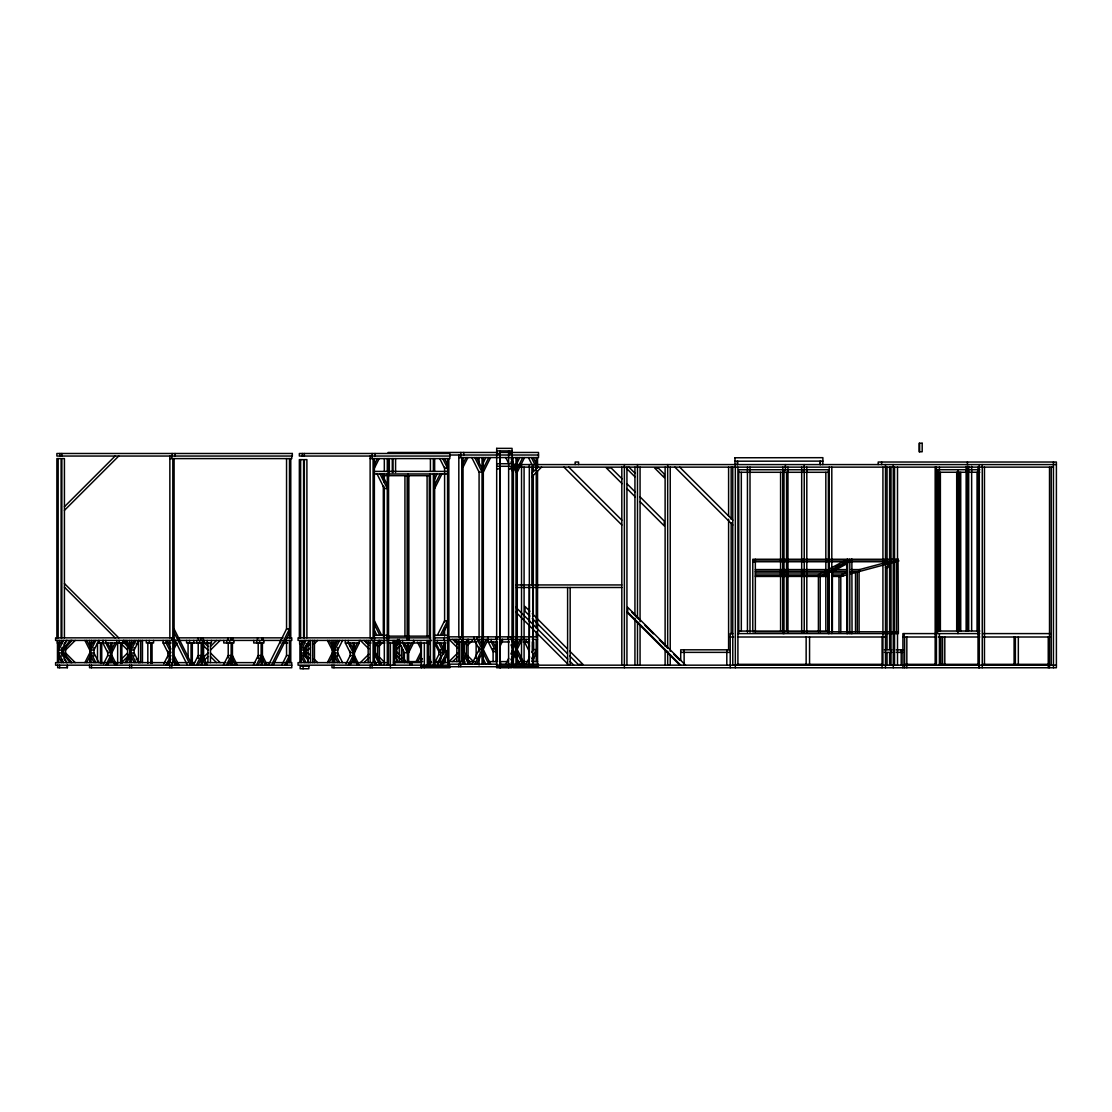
<?xml version="1.0" encoding="UTF-8"?>
<svg xmlns="http://www.w3.org/2000/svg" width="1112" height="1112" viewBox="0 0 1112 1112"><rect width="100%" height="100%" fill="white"/><g stroke="black" fill="none" stroke-linecap="round" stroke-linejoin="round"><path stroke-width="1.5" d="M289.495 628.961L289.495 632.589L273.204 665.171L271.384 665.171L289.495 628.961L286.548 628.961L268.437 665.171M529.409 586.552L529.27 665.171L529.326 625.222M532.69 665.171L532.815 586.441L532.815 591.556M58.741 646.461L61.758 640.415M63.565 640.415L58.741 650.075L61.688 650.075L66.525 640.415M91.031 646.461L94.047 640.415M84.915 662.613L89.752 652.952M95.854 640.415L91.031 650.075L93.978 650.075L98.815 640.415M86.722 662.613L89.752 656.58M103.569 663.794L107.711 655.524L110.658 655.524L105.835 665.171M111.951 649.019L114.967 642.986M111.951 652.633L116.774 642.986L116.774 640.415M107.642 665.171L110.658 659.138M131.188 646.461L134.204 640.415M125.086 662.613L129.909 652.952M136.025 640.415L131.188 650.075L134.149 650.075L138.972 640.415M126.893 662.613L129.909 656.58M163.811 663.794L167.954 655.524L170.914 655.524L166.077 665.171M173.694 646.002L175.209 642.986M174.264 648.505L177.016 642.986L173.889 642.986M167.898 665.171L170.914 659.138M193.391 665.171L198.214 655.524L201.175 655.524L196.351 665.171M198.158 665.171L201.175 659.138M223.373 665.171L228.21 655.524L231.157 655.524L226.334 665.171M228.141 665.171L231.157 659.138M253.355 665.171L258.192 655.524L261.139 655.524L256.316 665.171M258.123 665.171L261.139 659.138M374.369 464.635L377.385 458.603M374.369 468.263L379.192 458.603M281.711 665.171L286.548 655.524L289.495 655.524L284.672 665.171M286.479 665.171L289.495 659.138M301.213 646.461L304.229 640.415M306.036 640.415L301.213 650.075L304.16 650.075L308.997 640.415M334.781 646.461L337.798 640.415M327.387 662.613L332.224 652.952M339.605 640.415L334.781 650.075L337.728 650.075L342.565 640.415M329.194 662.613L332.224 656.58M434.431 479.439L437.169 473.962M434.653 484.901L440.116 473.962M346.04 663.794L350.183 655.524L353.13 655.524L348.306 665.171M354.422 649.019L357.438 642.986M434.653 488.529L441.937 473.962M354.422 652.633L359.245 642.986L359.245 640.415M350.113 665.171L353.13 659.138M463.051 463.621L466.081 457.574M463.051 467.235L467.888 457.574M373.91 646.002L375.411 642.986M374.466 648.505L377.232 642.986M483.094 463.051L485.833 457.574M394.232 646.294L397.679 639.4M483.317 468.513L488.793 457.574M483.317 472.141L490.6 457.574M407.2 646.002L408.716 642.986L408.646 662.613M408.646 649.019L411.662 642.986M408.646 652.633L413.483 642.986L413.483 640.415M416.083 661.584L420.906 651.938M516.357 464.413L519.777 457.574M417.89 661.584L420.906 655.552M427.8 646.294L430.566 640.776M422.351 658.568L420.85 661.584L420.906 641.958M517.275 468.513L522.737 457.574M517.275 472.141L524.544 457.574M437.336 635.299L444.605 620.746L447.566 620.746L440.282 635.299M442.103 635.299L447.566 624.36M434.722 662.766L438.865 654.495M437.683 662.766L441.13 655.871M437.336 665.171L444.605 650.617L447.566 650.617L440.282 665.171M442.103 665.171L447.566 654.245M461.841 646.489L464.107 641.958M461.772 650.242L465.914 641.958M471.808 664.156L479.077 649.603L482.038 649.603L474.768 664.156M483.317 645.433L486.333 639.4M483.317 649.06L488.154 639.4M476.575 664.156L482.038 653.217M500.094 646.1L502.165 641.958L502.165 639.4M505.752 664.156L508.67 658.332M510.853 653.967L513.035 649.603M517.275 645.433L520.291 639.4M510.894 659.791L515.996 649.603M517.275 649.06L522.098 639.4L515.773 639.4L515.773 641.958L517.483 641.958L517.483 639.4M511.2 662.78L515.996 653.217M526.018 664.156L529.659 656.872M531.842 652.508L533.301 649.603L533.301 639.4M531.883 658.332L536.248 649.603L533.301 649.603M532.148 661.418L536.248 653.217M64.009 644.043L67.151 640.415M70.278 640.415L61.911 650.075L63.62 650.075L71.988 640.415M64.427 506.738L115.12 456.045M64.427 510.366L118.748 456.045M65.566 646.461L71.599 640.415M65.566 650.075L75.227 640.415M136.178 644.043L138.597 641.624M121.555 658.999L127.588 652.952M121.555 662.613L127.588 656.58M210.474 646.461L216.52 640.415M210.474 650.075L220.134 640.415M203.093 657.79L207.916 652.952M204.302 660.194L207.916 656.58M308.038 646.461L310.456 644.043M308.038 650.075L310.456 647.67M314.07 644.043L317.698 640.415M531.883 473.17L537.916 467.137M531.883 476.798L541.544 467.137M378.803 642.833L381.221 640.415M360.399 662.613L368.85 654.162M378.803 646.461L383.626 641.624M364.027 662.613L368.85 657.79M396.734 645.433L400.348 641.805M396.734 649.06L400.348 645.433M449.095 661.584L457.546 653.147M467.485 645.433L472.322 640.609M452.709 661.584L457.546 656.761M734.893 461.202L822.894 461.119M734.99 464.524L734.99 457.685M822.811 464.621L822.894 457.685L734.907 457.769M818.501 574.751L847.441 559.266L847.747 560.976L818.807 576.461M835.988 566.592L839.018 564.965M850.458 560.031L851.875 559.266L852.181 560.976L850.763 561.741L895.841 561.741M821.031 576.461L849.888 561.004L849.651 559.266M823.241 576.461L826.285 574.834M830.845 572.402L847.552 563.437M841.992 574.292L847.344 572.861M858.478 569.872L891.463 561.032M895.229 560.031L898.051 559.266L898.663 560.976L850.694 573.82M847.4 574.695L840.797 576.461L832.193 576.405M496.661 448.358L512.062 448.358L512.02 667.742L496.661 667.742L496.689 448.358M496.661 450.916L512.062 450.916M388.046 452.459L496.953 452.459M500.414 452.459L538.514 452.459L538.514 457.574L458.825 457.574M496.661 453.487L500.066 453.487M508.601 453.487L512.02 453.487M449.887 455.017L538.514 455.017M449.832 456.045L299.35 456.045L299.35 453.487L449.832 453.487L449.832 458.603L370.129 458.603M169.858 458.603L291.761 458.603L291.761 456.045M496.661 463.732L512.062 463.732M1056.4 464.58L513.41 464.58L513.41 667.742L1056.4 667.742L1056.4 462.022L878.202 462.022L878.202 464.58M496.661 466.289L512.062 466.289M513.41 467.137L1053.439 467.137M496.661 468.847L500.066 468.847M508.601 468.847L512.02 468.847M979.811 469.695L937.611 469.695L937.611 633.59L979.811 633.59M374.369 471.405L447.566 471.405M738.757 472.294L783.14 472.294M784.002 472.294L828.384 472.294M937.611 472.266L979.811 472.266M374.369 473.962L447.566 473.962M383.64 475.672L385.85 475.672M387.045 475.672L430.163 475.672M752.782 560.962L898.663 560.976M752.782 561.435L755.34 561.435M851.139 561.518L846.705 561.518L846.857 633.59M755.34 561.741L846.329 561.741M752.782 561.977L755.34 561.977M885.486 564.104L888.057 564.104L888.057 567.523L885.486 567.523M755.34 569.58L826.424 569.58M834.278 569.594L846.051 569.594M851.097 569.594L859.506 569.594L860.118 571.318L851.611 571.318M755.34 571.29L826.772 571.29M846.51 571.318L832.902 571.318L832.596 569.594M830.164 571.568L827.953 571.568L827.953 631.797M755.34 572.054L827.05 572.054M831.484 572.068L846.969 572.068M850.416 572.068L857.296 572.068L857.296 631.824M755.34 574L819.919 574L820.225 575.71L755.34 575.71M832.832 574L843.007 574L843.633 575.71L831.554 575.71M755.34 576.461L827.022 576.405M515.968 584.94L621.817 584.94M515.968 587.497L621.817 587.497M738.757 631.074L783.14 631.074M784.002 631.074L828.384 631.074M937.611 631.032L979.811 631.032M898.385 631.797L752.782 631.797L752.782 559.253L898.051 559.266L898.385 633.59L737.965 633.59M732.78 633.59L730.223 633.59L730.223 667.742M935.901 633.59L902.916 633.59L902.916 667.742M982.744 633.59L1050.451 633.59M374.369 635.299L387.282 635.299M434.653 635.299L447.566 635.299M387.045 636.147L430.163 636.147M447.872 636.842L482.038 636.842M482.497 636.842L514.356 636.842M515.912 636.842L537.569 636.842M730.223 637.009L733.642 637.009M737.965 637.009L885.486 637.009M902.916 637.009L935.414 637.009M938.319 637.009L979.783 637.009M982.744 637.009L1050.006 637.009M177.698 637.857L283.087 637.857M286.548 637.857L291.761 637.857L291.761 640.415L284.825 640.415M430.566 637.857L298.072 637.857L298.072 640.415L431.567 640.415M433.902 637.857L448.873 637.857M447.872 639.4L497.55 639.4L497.55 636.842M499.218 639.4L509.24 639.4M514.356 639.4L511.089 639.4L511.089 636.842M522.584 639.4L529.451 639.4M532.37 639.4L537.569 639.4M177.016 640.415L55.6 640.415L55.6 637.857L174.097 637.857L174.097 458.603M179.004 640.415L282.531 640.415M433.902 640.415L448.873 640.415M304.521 641.443L299.642 641.443L299.642 644.001L301.616 644.001L301.616 641.443M476.881 641.958L468.527 641.958L468.527 639.4M488.224 636.842L488.279 641.958L497.481 641.958M500.358 641.958L502.165 641.958M509.171 641.958L502.471 641.958L502.471 639.4M523.085 641.958L529.451 641.958M62.05 642.986L57.171 642.986L57.171 640.415M94.353 642.986L89.53 642.986L89.53 640.415M127.157 642.986L123.877 642.986L123.877 640.415M134.51 642.986L129.701 642.986L129.701 640.415M163.13 640.415L163.13 642.986L171.178 642.986M283.56 642.986L287.827 642.986M345.345 640.415L345.345 642.986L359.245 642.986M371.116 642.986L366.348 642.986L366.348 640.415M373.549 642.986L378.664 642.986L378.664 640.415M384.863 642.986L379.831 642.986L379.831 640.415M387.435 642.986L397.554 642.986L397.554 640.415M399.583 640.415L399.583 642.986L413.483 642.986M445.884 642.986L434.403 642.986L434.403 640.415M305.967 644.001L308.858 644.001L308.858 641.443M730.223 649.811L680.711 649.811L680.711 660.375M884.457 649.811L891.866 649.811M896.286 649.811L904.167 649.811M680.711 652.369L730.223 652.369M884.457 652.369L891.866 652.369M896.286 652.369L902.916 652.369M393.606 661.584L422.685 661.584M427.814 661.584L431.247 661.584M433.694 661.584L439.782 661.584M447.872 661.584L464.872 661.584M467.957 661.584L474.81 661.584M488.515 661.584L497.342 661.584L497.342 641.958M499.483 661.584L508.142 661.584M516.802 661.584L520.263 661.584M523.724 661.584L527.185 661.584M537.569 661.584L532.314 661.584L532.314 658.318M177.267 662.613L187.706 662.613M191.139 662.613L194.628 662.613M204.983 662.613L225.847 662.613M228.21 662.613L232.658 662.613L232.658 665.171M234.521 662.613L255.329 662.613M265.74 662.613L270.953 662.613M274.414 662.613L291.761 662.613L291.761 667.742L89.53 667.742L89.53 665.171M375.467 662.613L377.163 662.613M379.262 662.613L386.128 662.613M393.495 662.613L421.184 662.613M428.106 662.613L431.567 662.613M435.028 662.613L448.873 662.613M447.872 664.156L497.092 664.156M499.483 664.156L538.514 664.156M737.089 664.323L882.08 664.323M904.626 664.323L936.179 664.323M939.14 664.323L979.338 664.323M982.758 664.323L1049.519 664.323M291.761 665.171L55.6 665.171L55.6 662.613L174.792 662.613L174.792 665.171M496.661 665.171L512.062 665.171M513.41 665.171L1056.4 665.171M420.697 666.713L538.514 666.713M67.332 667.742L67.332 665.171L67.359 667.742L57.671 667.742L57.671 665.171M679.724 467.137L732.808 520.194M674.901 467.137L732.808 525.031M628.905 467.137L634.938 473.17M626.487 468.347L634.938 476.798M622.053 478.841L611.197 467.999L606.374 467.999L622.053 483.664M626.876 483.664L635.313 492.116M640.137 496.939L664.253 521.055L664.253 525.879L640.137 501.762M626.876 488.488L635.313 496.939M568.788 467.137L621.844 520.194M563.965 467.137L621.844 525.031M685.576 665.171L627.682 607.291L627.682 612.114L680.739 665.171M631.658 612.114L638.9 619.356M644.918 625.375L653.37 633.826M659.388 639.845L667.839 648.296M673.858 654.329L679.891 660.347M626.834 612.114L679.891 665.171M529.854 611.266L525.031 606.443L525.031 611.266L529.854 616.09M532.273 613.671L567.245 648.643M569.65 651.062L582.924 664.323L578.087 664.323L569.65 655.885M532.273 618.508L567.245 653.467M515.871 607.291L567.718 659.152M570.136 661.557L573.75 665.171M515.871 612.114L567.718 663.975M452.709 639.4L457.546 644.223M467.485 655.552L473.531 661.584M449.095 639.4L457.546 647.851M467.485 659.18L469.903 661.584M396.734 651.938L400.348 655.552M402.766 657.97L405.185 660.389M396.734 655.552L400.348 659.18M364.027 640.415L368.85 645.252M378.803 656.58L384.835 662.613M360.399 640.415L368.85 648.866M378.803 660.194L381.221 662.613M308.038 652.952L310.456 655.371M314.07 658.999L317.698 662.613M308.038 656.58L310.456 658.999M203.093 641.624L207.916 646.461M203.093 645.252L207.916 650.075M210.474 652.952L220.134 662.613M210.474 656.58L216.52 662.613M122.765 641.624L127.588 646.461M64.427 583.536L118.748 637.857M121.555 644.043L127.588 650.075M64.427 587.164L115.12 637.857M136.178 658.999L139.806 662.613M65.566 652.952L75.227 662.613M71.599 662.613L65.566 656.58L65.566 646.253M71.988 662.613L63.62 652.952L61.911 652.952L70.278 662.613M64.009 658.999L67.151 662.613M533.232 457.574L536.248 463.621M531.425 457.574L536.248 467.235M528.464 457.574L533.301 467.235M511.2 458.95L515.996 468.513M510.894 461.953L515.996 472.141M505.752 457.574L508.67 463.398M510.853 467.763L513.035 472.141M476.575 457.574L482.038 468.513M474.768 457.574L482.038 472.141L479.077 472.141L471.808 457.574M444.55 458.603L447.566 464.635M442.743 458.603L447.566 468.263L444.605 468.263L439.782 458.603M527.477 641.958L529.548 646.1M524.53 641.958L529.354 651.618M512.98 639.4L515.996 645.433M517.275 649.603L524.544 664.156M511.159 639.4L515.996 649.06M517.275 653.217L522.056 662.78M510.964 644.918L513.035 649.06M516.357 657.317L519.777 664.156M493.047 641.958L496.063 647.99M488.279 641.958L493.102 651.618L496.063 651.618L491.226 641.958L491.226 639.4M479.022 639.4L482.038 645.433M483.317 649.603L490.6 664.156M477.215 639.4L482.038 649.06L479.077 649.06L474.254 639.4M483.317 653.217L488.793 664.156M483.094 658.679L485.833 664.156M381.819 473.962L387.282 484.901M379.998 473.962L387.282 488.529L384.321 488.529L377.051 473.962M463.051 649.603L470.334 664.156M463.051 653.217L468.527 664.156M462.147 657.317L465.567 664.156M440.602 642.986L443.618 649.019M438.795 642.986L443.618 652.633L440.672 652.633L435.834 642.986M434.041 641.958L438.865 651.618M427.8 654.69L430.566 660.208M419.391 642.416L420.906 645.433M417.459 642.152L420.906 649.06M404.351 642.986L407.367 649.019M399.583 642.986L404.407 652.633L407.367 652.633L402.544 642.986L402.544 640.415M394.232 654.69L397.679 661.584M374.369 620.746L381.652 635.299M374.369 624.36L379.831 635.299M374.146 629.837L376.885 635.299M374.369 650.617L381.652 665.171M374.369 654.245L379.831 665.171M374.146 659.708L376.885 665.171M353.13 649.019L350.113 642.986L350.183 646.253M354.422 655.524L359.245 665.171M354.422 659.138L357.438 665.171M345.345 642.986L350.183 652.633L353.13 652.633L348.306 642.986L348.306 640.415M342.565 662.613L337.728 652.952L334.781 652.952L339.605 662.613M329.194 640.415L332.224 646.461M327.387 640.415L332.224 650.075M334.781 656.58L337.798 662.613M308.997 662.613L304.16 652.952L301.213 652.952L306.036 662.613M301.213 656.58L304.229 662.613M262.418 655.524L267.255 665.171M262.418 659.138L265.434 665.171M232.45 655.524L237.273 665.171M232.45 659.138L235.466 665.171M202.453 655.524L207.291 665.171M202.453 659.138L205.47 665.171M174.097 628.961L192.209 665.171M174.097 632.589L190.402 665.171M173.472 637.245L187.441 665.171M170.914 649.019L167.898 642.986L167.898 640.415M174.097 655.524L178.935 665.171M174.097 659.138L177.114 665.171M163.13 642.986L167.954 652.633L170.914 652.633L166.077 642.986L166.077 640.415M138.972 662.613L134.149 652.952L131.188 652.952L136.025 662.613M126.893 640.415L129.909 646.461M125.086 640.415L129.909 650.075M131.188 656.58L134.204 662.613M110.658 649.019L107.642 642.986L107.711 646.253M111.951 655.524L116.774 665.171M111.951 659.138L114.967 665.171M98.815 662.613L93.978 652.952L91.031 652.952L95.854 662.613M86.722 640.415L89.752 646.461M84.915 640.415L89.752 650.075M91.031 656.58L94.047 662.613M66.525 662.613L61.688 652.952L58.741 652.952L63.565 662.613M58.741 656.58L61.758 662.613L61.688 659.346M828.162 569.58L828.468 571.29M851.875 559.266L852.042 633.59M847.441 559.266L847.664 561.004M1053.439 462.022L1053.439 667.742M1051.229 467.137L1051.229 665.171M1049.519 467.137L1049.519 667.742M1048.241 637.009L1048.241 667.742M1018.328 637.009L1018.328 664.323M1015.367 637.009L1015.367 664.323M1014.088 637.009L1014.088 664.323M984.467 467.137L984.467 665.171M982.257 464.58L982.257 667.742M979.297 464.58L979.297 667.742M978.838 637.009L978.838 667.742M978.324 469.695L978.324 633.59M978.018 467.137L978.018 665.171M977.045 472.266L977.045 631.032M971.652 466.303L971.652 630.587M968.691 466.303L968.691 630.587M967.412 462.022L967.412 464.58M967.412 466.303L967.412 631.268M966.133 466.317L966.133 631.268M960.726 472.266L960.726 631.032M959.253 472.266L959.253 631.032M957.974 469.695L957.974 633.59M956.695 472.266L956.695 631.032M944.797 637.009L944.797 664.323M942.587 637.009L942.587 664.323M940.877 637.009L940.877 664.323M940.377 472.266L940.377 631.032M939.404 467.137L939.404 470.612M939.404 633.909L939.404 665.171M938.889 472.266L938.889 631.032M936.443 467.137L936.443 665.171M935.164 467.137L935.164 665.171M919.624 443.243L919.624 451.778M906.836 637.009L906.836 667.742M904.626 637.009L904.626 667.742M904.195 633.59L904.195 637.009M901.207 649.811L901.207 665.171M897.509 467.137L897.509 559.211M897.509 633.909L897.509 665.171M896.911 631.797L896.911 633.59M896.592 561.518L896.592 631.797M894.548 467.137L894.548 665.171M893.27 464.58L893.27 559.211M893.27 562.686L893.27 667.742M891.018 467.137L891.018 559.211M891.018 562.686L891.018 665.171M889.6 467.137L889.6 559.211M889.6 562.686L889.6 649.547M889.6 653.022L889.6 665.171M887.042 467.137L887.042 562.686M887.042 566.161L887.042 649.547M887.042 653.022L887.042 665.171M885.486 464.58L885.486 667.742M882.928 467.137L882.928 665.171M882.08 637.009L882.08 667.742M881.621 462.022L881.621 464.58M859.089 571.568L859.089 631.797M855.503 572.527L855.503 631.824M851.306 631.797L851.306 633.59M849.818 561.032L849.818 633.59M847.608 561.032L847.608 633.59M840.797 576.405L840.797 631.797M839.004 576.405L839.004 631.797M832.388 571.568L832.388 631.797M831.804 467.137L831.804 633.562M829.232 467.137L829.232 633.562M828.384 633.631L828.384 469.737L784.002 469.737L784.002 633.631M825.827 472.294L825.827 631.074M820.197 576.405L820.197 631.797M818.404 576.405L818.404 631.797M809.564 637.009L809.564 664.323M806.812 467.137L806.812 632.172M806.144 637.009L806.144 664.323M804.24 464.58L804.24 632.172M801.682 467.137L801.682 632.172M787.963 467.137L787.963 632.172M786.559 472.294L786.559 631.074M785.406 464.58L785.406 470.612M783.14 633.631L783.14 469.737L738.757 469.737L738.757 633.631M782.848 467.137L782.848 632.172M780.582 472.294L780.582 631.074M755.34 559.253L755.34 631.797M750.002 467.137L750.002 632.172M747.445 467.137L747.445 632.172M741.315 472.294L741.315 631.074M737.909 467.137L737.909 665.171M735.338 464.58L735.338 667.742M732.78 467.137L732.78 665.171M731.168 467.137L731.168 519.248M731.168 522.723L731.168 633.909M728.596 467.137L728.596 515.787M728.596 519.248L728.596 649.547M726.803 649.811L726.803 665.171M684.13 649.811L684.13 665.171M670.23 467.137L670.23 651.284M670.23 654.76L670.23 665.171M667.673 464.58L667.673 647.809M667.673 651.284L667.673 665.171M665.115 467.137L665.115 646.072M665.115 649.547L665.115 665.171M640.067 467.137L640.067 621.747M640.067 625.222L640.067 665.171M637.496 464.58L637.496 618.272M637.496 621.747L637.496 665.171M634.938 467.137L634.938 614.797M634.938 618.272L634.938 665.171M626.932 467.137L626.932 665.171M624.374 464.58L624.374 667.742M621.817 467.137L621.817 665.171M578.587 464.58L578.587 462.022L575.168 462.022L575.168 464.58M570.164 587.497L570.164 665.171M567.606 587.497L567.606 665.171M537.541 457.574L537.541 467.916M537.541 471.363L537.569 664.156M536.248 457.574L536.248 628.224M536.248 631.672L536.248 636.842M536.248 639.4L536.248 661.584M533.593 650.145L533.593 641.958L532.314 641.958L532.314 651.771M533.593 656.678L533.593 661.584M533.301 466.192L533.301 471.363M533.301 474.81L533.301 616.159M533.301 619.606L533.301 636.842M533.301 656.469L533.301 661.584M532.606 636.842L532.606 639.4M531.883 467.137L531.883 585.273M529.326 464.58L529.326 621.747M526.045 639.4L526.045 641.958M524.086 467.137L524.086 665.171M521.528 464.58L521.528 665.171M517.275 457.574L517.275 639.4M517.275 641.958L517.275 664.156M515.996 457.574L515.968 665.171M513.035 457.574L513.035 462.773M513.035 469.695L513.035 637.662M513.035 646.642L513.035 652.202M513.035 657.317L513.035 665.059M508.643 450.916L508.601 667.742M508.128 636.842L508.128 639.4M500.511 661.584L500.511 664.156M496.063 641.958L496.063 661.584M495.841 636.842L495.841 639.4M493.102 648.505L493.102 661.584M483.539 639.4L483.539 641.958L481.83 641.958L481.83 639.4M483.317 457.574L483.317 639.4M483.317 641.958L483.317 664.156M482.038 457.574L482.038 639.4M482.038 641.958L482.038 664.156M479.077 457.574L479.077 464.51M479.077 471.432L479.077 637.662M479.077 647.073L479.077 651.854M479.077 656.817L479.077 665.059M477.131 636.842L477.131 639.4M476.131 641.958L476.131 658.457M474.171 636.842L474.171 639.4M468.069 639.4L468.069 661.584M467.36 639.4L467.36 641.958L455.044 641.958L455.044 639.4M466.373 641.11L466.373 656.469M464.149 644.515L464.149 651.354M464.149 658.179L464.149 661.584M463.746 452.459L463.746 455.017M463.871 646.642L463.746 650.145M463.746 658.318L463.746 661.584M463.273 636.842L463.273 639.4M463.273 661.584L463.273 664.156M463.051 457.574L463.051 636.842M463.051 639.4L463.051 661.584M461.772 457.574L461.772 636.842M461.772 639.4L461.772 661.584M460.785 452.459L460.785 457.574M460.785 664.156L460.785 666.713M460.312 636.842L460.312 639.4M460.312 661.584L460.312 664.156M459.812 641.958L459.812 661.584M458.825 455.017L458.825 636.842M458.825 639.4L458.825 661.584M458.825 664.156L458.825 666.713M456.851 639.4L456.851 661.584M448.845 458.603L448.873 665.171M447.566 458.603L447.566 637.857M447.566 640.415L447.566 662.613M444.897 642.986L444.897 652.8M444.897 657.706L444.897 662.613M444.605 467.221L444.605 622.345M444.605 627.515L444.605 636.133M444.605 640.415L444.605 652.369M444.605 657.498L444.605 662.613M443.924 637.857L443.924 640.415M443.618 642.986L443.618 654.44M443.618 659.346L443.618 662.613M440.672 649.533L440.672 660.973M438.865 651.771L438.865 655.051M437.35 640.415L437.35 642.986M434.653 458.603L434.653 471.405M434.653 473.962L434.653 665.171M433.374 458.603L433.374 471.405M433.374 473.962L433.374 665.171M430.413 458.603L430.413 471.405M430.413 473.962L430.413 665.171M430.163 473.962L430.163 637.857M429.315 475.672L429.315 636.147M428.801 640.415L428.801 642.986L413.789 642.986L413.789 640.415M428.579 642.986L428.579 665.171M427.3 642.986L427.3 665.171M427.091 475.672L427.091 636.147M427.091 640.415L427.091 642.986M424.339 642.986L424.339 667.742M421.392 642.986L421.392 667.742M411.815 662.613L411.815 665.171M410.119 662.613L410.119 665.171M408.868 475.672L408.868 636.147M408.868 637.857L408.868 640.415M408.007 473.962L408.007 637.857M407.367 642.986L407.367 662.613M407.159 475.672L407.159 636.147M407.159 637.857L407.159 640.415M404.935 475.672L404.935 636.147M404.407 642.986L404.407 646.253M404.407 652.8L404.407 662.613M403.142 649.644L403.142 661.584M401.446 646.225L401.446 661.584M399.222 639.4L399.222 661.584M396.734 642.986L396.734 661.584M395.58 458.603L395.58 472.447M394.843 640.415L394.788 658.207M394.635 642.986L394.635 665.171M393.356 642.986L393.356 665.171M393.134 640.415L393.134 642.986M393.022 458.603L393.022 472.447M392.286 458.603L392.286 472.447M390.395 642.986L390.395 667.742M389.325 458.603L389.325 472.447M388.561 458.603L388.561 471.405M388.561 473.962L388.561 665.171M388.046 458.603L388.046 472.447M387.282 458.603L387.282 471.405M387.282 473.962L387.282 665.171M384.321 458.603L384.321 471.405M384.321 473.962L384.321 482.58M384.321 487.751L384.321 665.171M383.64 473.962L383.64 479.147M383.64 486.027L383.64 636.147M383.418 473.962L383.418 479.147M383.418 486.041L383.418 636.133M379.387 640.415L379.387 662.613M377.677 642.124L377.677 659.194M375.467 643.834L375.467 655.788M375.064 453.487L375.064 456.045M375.064 646.253L375.064 652.8M374.577 637.857L374.577 640.415M374.577 665.171L374.577 662.613L298.072 662.613L298.072 665.171L449.832 665.171L449.832 667.742L332.001 667.742L332.001 665.171M374.369 458.603L374.369 637.857M374.369 640.415L374.369 662.613M373.09 458.603L373.09 637.857M373.09 640.415L373.09 662.613M372.103 453.487L372.103 458.603M372.103 665.171L372.103 667.742M371.63 637.857L371.63 640.415M371.63 662.613L371.63 665.171M370.129 456.045L370.129 637.857M370.129 640.415L370.129 662.613M370.129 665.171L370.129 667.742M368.155 640.415L368.155 662.613M354.422 642.986L354.422 662.613M353.13 642.986L353.13 662.613M350.183 651.159L350.183 656.066M337.728 647.67L337.728 656.066M335.949 640.415L335.949 642.986L332.001 642.986L332.001 640.415M334.781 642.986L334.781 662.613M333.975 640.415L333.975 642.986M333.975 665.171L333.975 667.742M333.503 642.986L333.503 662.613M332.224 642.986L332.224 662.613M314.46 640.415L314.46 662.613M312.75 640.415L312.75 662.613M310.54 640.415L310.54 662.613M308.038 644.001L308.038 662.613M306.898 637.857L306.898 459.631L304.327 459.631L304.327 637.857M306.092 645.697L306.092 657.539M305.48 645.697L305.48 657.539M304.327 453.487L304.327 456.045M304.382 647.392L304.382 655.844M304.16 647.392L304.16 655.844M303.59 637.857L303.59 459.631L299.35 459.631L299.35 637.857M303.103 666.199L303.103 668.757M302.311 453.487L302.311 456.045M301.213 644.001L301.213 662.613M300.629 459.631L300.629 637.857M299.934 644.001L299.934 662.613M290.774 458.603L290.774 637.857M290.774 640.415L290.774 662.613M289.495 458.603L289.495 637.857M289.495 640.415L289.495 662.613M286.548 458.603L286.548 629.239M286.548 640.415L286.548 655.788M280.599 640.415L280.599 642.986M263.919 640.415L263.919 642.986L253.731 642.986L253.731 640.415M262.766 637.857L262.766 640.415M262.418 642.986L262.418 665.171M261.918 637.857L261.918 640.415M261.139 642.986L261.139 665.171M259.652 640.415L259.652 642.986M258.192 642.986L258.192 658.346M257.553 637.857L257.553 640.415M256.691 640.415L256.691 642.986M233.937 640.415L233.937 642.986L223.748 642.986L223.748 640.415M232.658 637.857L232.658 640.415M232.436 642.986L232.436 662.613M231.157 642.986L231.157 662.613M230.948 637.857L230.948 640.415M230.948 662.613L230.948 665.171M229.67 640.415L229.67 642.986M228.21 642.986L228.21 657.929M227.988 637.857L227.988 640.415M226.709 640.415L226.709 642.986M211.433 640.415L211.433 642.986L204.205 642.986L204.205 640.415M210.474 642.986L210.474 662.613M207.916 642.986L207.916 662.613M207.166 640.415L207.166 642.986M203.955 640.415L203.955 642.986L186.58 642.986L186.58 640.415M203.593 640.415L203.593 659.194M203.274 637.857L203.274 640.415M202.453 642.986L202.453 665.171M201.884 642.124L201.884 655.788M201.175 642.986L201.175 665.171M200.841 637.857L200.841 640.415M199.687 640.415L199.687 642.986M198.353 637.857L198.353 640.415M198.214 642.986L198.214 658.346M196.727 640.415L196.727 642.986M193.766 640.415L193.808 642.986M192.32 642.986L192.32 663.475M191.042 642.986L191.042 663.475M189.54 640.415L189.54 642.986M188.081 642.986L188.081 658.346M175.07 453.487L175.07 456.045M174.125 642.986L174.125 640.415L174.097 662.613M173.806 637.857L173.806 640.415M172.819 458.603L172.819 637.857M172.819 640.415L172.819 662.613M172.124 453.487L172.124 456.045M171.832 456.045L171.832 458.603M171.832 637.857L171.832 640.415M171.832 662.613L171.832 667.742M169.858 456.045L169.858 637.857M169.858 640.415L169.858 662.613M169.858 665.171L169.858 667.742M167.954 651.159L167.954 657.929M153.567 640.415L153.567 642.986L146.339 642.986L146.339 640.415M152.066 642.986L152.066 663.475M150.787 642.986L150.787 663.475M149.3 640.415L149.3 642.986M147.826 642.986L147.826 663.475M142.461 640.415L142.461 662.613M140.751 640.415L140.751 662.613M138.527 640.415L138.527 662.613M134.149 647.67L134.149 656.066M131.675 640.415L131.675 642.986M131.675 665.171L131.675 667.742M131.188 642.986L131.188 662.613M130.146 649.533L130.146 654.44M129.909 642.986L129.909 662.613M129.701 665.171L129.701 667.742M127.588 644.612L127.588 659.346M123.376 640.415L123.376 642.986L97.508 642.986L97.508 661.765M121.875 642.986L121.875 663.475M120.596 642.986L120.596 663.475M119.109 640.415L119.109 642.986M117.65 642.986L117.65 663.475M111.951 642.986L111.951 662.613M110.658 642.986L110.658 662.613M107.711 651.159L107.711 656.066M105.835 640.415L105.835 642.986L110.658 652.633L107.711 652.633L102.874 642.986L102.874 640.415M103.235 640.415L103.235 642.986M101.748 642.986L101.748 663.475M100.469 642.986L100.469 663.475M98.968 640.415L98.968 642.986M93.978 647.67L93.978 656.066M91.504 640.415L91.504 642.986M91.504 665.171L91.504 667.742M91.031 642.986L91.031 662.613M89.752 642.986L89.752 662.613M64.427 637.857L64.427 458.603L61.855 458.603L61.855 637.857M63.62 649.533L63.62 654.44M63.009 649.533L63.009 654.44M61.855 453.487L61.855 456.045M61.911 647.67L61.911 656.066M61.688 649.533L61.688 652.8M61.118 637.857L61.118 458.603L56.879 458.603L56.879 637.857M59.839 453.487L59.839 456.045M59.645 665.171L59.645 667.742M59.144 640.415L59.144 642.986M58.741 642.986L58.741 662.613M58.158 458.603L58.158 637.857M57.463 642.986L57.463 662.613M737.548 461.105L737.464 464.607L737.548 461.105M820.336 461.119L820.239 464.621L820.336 461.119M922.182 443.243L919.11 443.243L919.11 451.778L922.182 451.778L922.182 443.243M292.331 453.487L56.879 453.487L56.879 456.045L292.331 456.045L292.331 453.487M658.235 467.999L654.62 467.999L664.281 477.646L664.281 474.032L658.235 467.999M308.858 666.199L300.143 666.199L300.143 668.757L308.858 668.757L308.858 666.199M500.108 667.742L500.108 450.916L500.066 667.742"/></g></svg>
